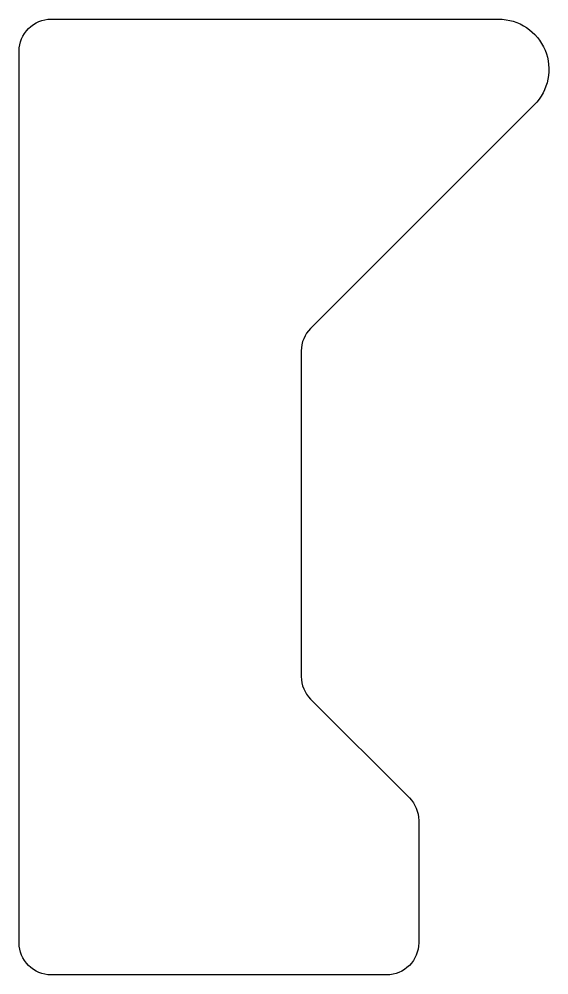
# Model space of a CAD drawing. Header units: millimetres. Extents: x -458 to -142, y -570 to 0.
import ezdxf

# ---------------------------------------------------------------- set-up
doc = ezdxf.new("R2010")
doc.units = ezdxf.units.MM
doc.layers.get('0').update_dxf_attribs({"linetype": 'CONTINUOUS'})

msp = doc.modelspace()

# ---------------------------------------------------------------- linework, layer by layer
msp.add_lwpolyline([(-172.43, 0, -0.668179), (-151.21, -51.21), (-284.42, -184.42, 0.198912), (-290, -197.89), (-290, -392.11, 0.198912), (-284.42, -405.58), (-225.58, -464.42, -0.198912), (-220, -477.89), (-220, -550.95, -0.414214), (-239.05, -570), (-439.08, -570, -0.414214), (-458.13, -550.95), (-458.13, -19.05, -0.414214), (-439.08, 0)], format="xyb", close=True)

doc.saveas('drawing.dxf')
